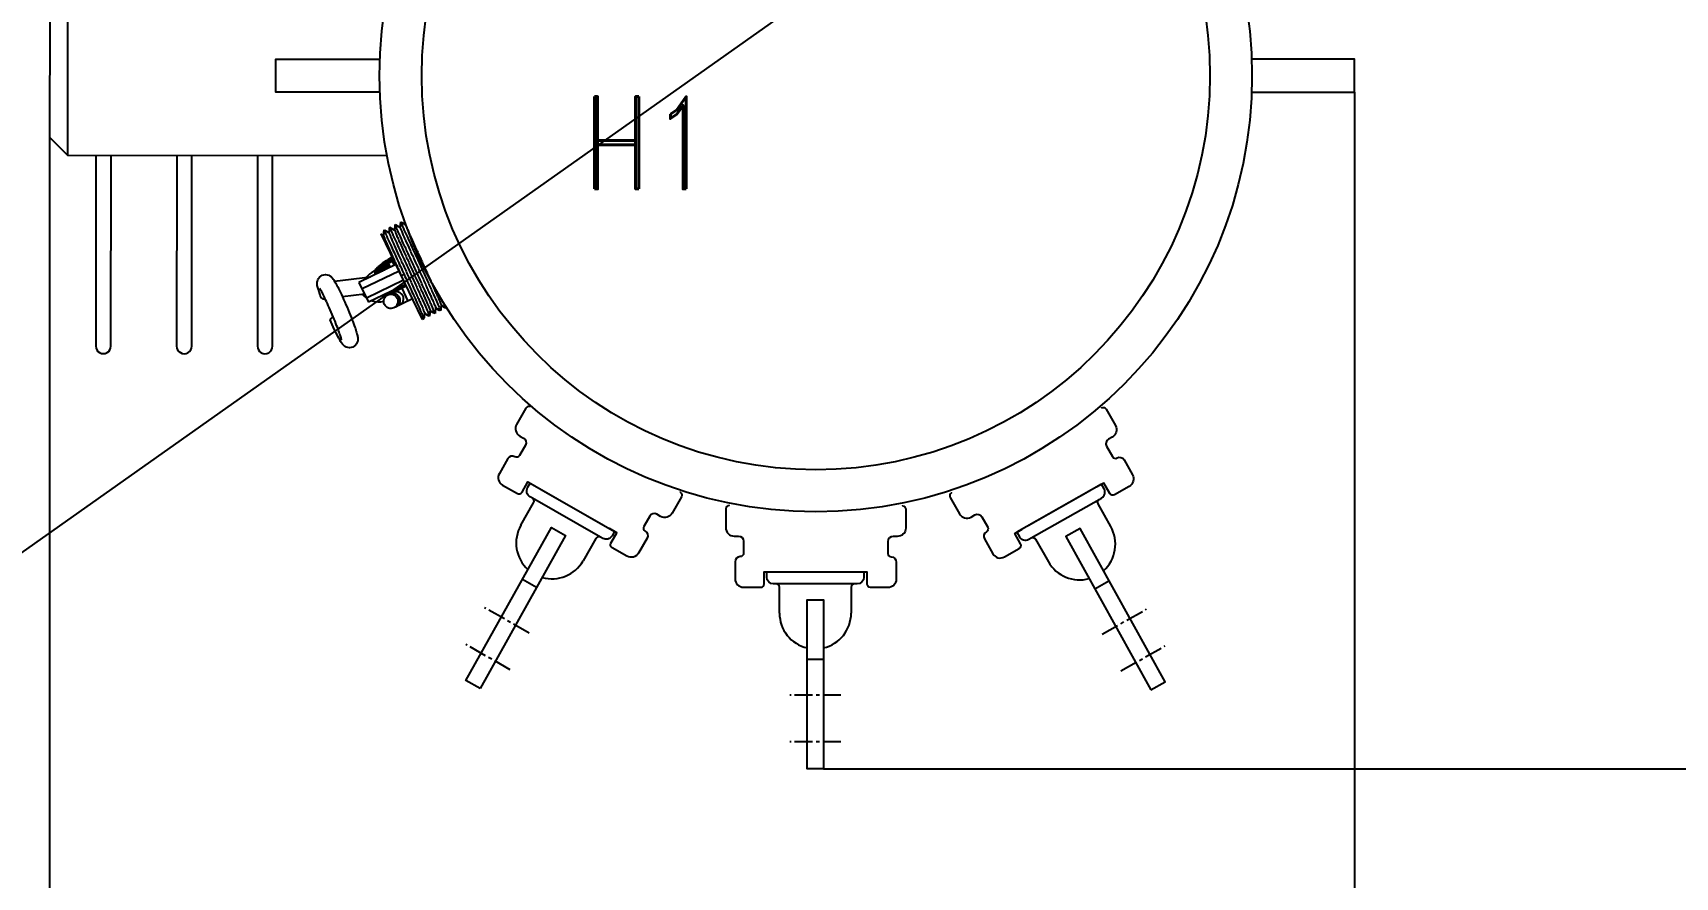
# Model space of a CAD drawing. Header units: millimetres. Extents: x 14764 to 276930, y -11609 to 135619.
# Drawn here: x 257786 to 258586, y 130525 to 130936 of the extents above; entities that cross this region are included whole.
import ezdxf

# ---------------------------------------------------------------- set-up
doc = ezdxf.new("R2010")
doc.units = ezdxf.units.MM
doc.header["$LTSCALE"] = 23.1
doc.header["$PDMODE"] = 3
doc.header["$PDSIZE"] = 1
doc.linetypes.add('CENTER', pattern=[0.6, 0.375, -0.075, 0.075, -0.075])
doc.layers.get('0').update_dxf_attribs({"linetype": 'CONTINUOUS'})
doc.layers.get('Defpoints').update_dxf_attribs({"linetype": 'CONTINUOUS'})
doc.styles.add('DFT', font='simplex.shx', dxfattribs={"width": 0.67, "bigfont": 'dft.shx'})
doc.styles.add('数字与字母', font='romand.shx', dxfattribs={"width": 0.8})
doc.dimstyles.new('INTE$0', dxfattribs={"dimscale": 5, "dimtxt": 4, "dimasz": 3, "dimexe": 3, "dimexo": 0, "dimgap": 1, "dimtad": 1, "dimdec": 3, "dimdsep": 46, "dimtxsty": 'DFT', "dimcen": 0, "dimclrd": 3, "dimclre": 3, "dimclrt": 6, "dimadec": 0, "dimazin": 0, "dimtfac": 1, "dimtdec": 3, "dimtix": 1, "dimtmove": 1, "dimatfit": 0, "dimfxl": 0, "dimtolj": 1, "dimtzin": 0, "dimarcsym": 0})

# ---------------------------------------------------------------- blocks, each defined once
blk = doc.blocks.new('*D221')
at = {"color": 3, "lineweight": -2, "transparency": 16777216}
for p, q in [((258430.09, 130907.33), (258430.09, 130436.76)), ((257794.4, 130885.33), (257794.4, 130436.76)), ((257809.4, 130451.76), (258415.09, 130451.76))]:
    blk.add_line(p, q, dxfattribs=at)
at = {"color": 3, "transparency": 16777216}
for points in [[(257809.4, 130454.26), (257809.4, 130449.26), (257794.4, 130451.76)], [(258415.09, 130454.26), (258415.09, 130449.26), (258430.09, 130451.76)]]:
    blk.add_solid(points, dxfattribs=at)
at = {"layer": 'Defpoints', "color": 0, "transparency": 16777216}
for p in [(258430.09, 130907.33), (257794.4, 130885.33), (258430.09, 130451.76)]:
    blk.add_point(p, dxfattribs=at)
at = {"color": 6, "transparency": 16777216, "insert": (258112.25, 130481.76), "char_height": 40, "attachment_point": 5, "style": 'DFT'}
blk.add_mtext('\\A1;920', dxfattribs=at)
blk = doc.blocks.new('*D222')
at = {"color": 3, "lineweight": -2, "transparency": 16777216}
for p, q in [((258189.98, 131208.82), (258660.15, 131208.82)), ((258645.15, 131193.82), (258645.15, 130592.55)), ((258171.4, 130577.55), (258660.15, 130577.55))]:
    blk.add_line(p, q, dxfattribs=at)
at = {"color": 3, "transparency": 16777216}
for points in [[(258642.65, 131193.82), (258647.65, 131193.82), (258645.15, 131208.82)], [(258642.65, 130592.55), (258647.65, 130592.55), (258645.15, 130577.55)]]:
    blk.add_solid(points, dxfattribs=at)
at = {"layer": 'Defpoints', "color": 0, "transparency": 16777216}
for p in [(258189.98, 131208.82), (258171.4, 130577.55), (258645.15, 130577.55)]:
    blk.add_point(p, dxfattribs=at)
at = {"color": 6, "transparency": 16777216, "insert": (258615.15, 130893.18), "char_height": 40, "attachment_point": 5, "rotation": 90, "style": 'DFT'}
blk.add_mtext('\\A1;955', dxfattribs=at)

msp = doc.modelspace()

# ---------------------------------------------------------------- linework, layer by layer
at = {"color": 1}
msp.add_line((256356.4706, 129675.6479), (261130.6565, 133051.6794), dxfattribs=at)
at = {"color": 0, "linetype": 'ByBlock', "lineweight": 25, "ltscale": 0.5}
for p, q in [((257803.1917, 130954.436), (257803.1457, 130876.5747)), ((257794.4381, 130945.6927), (257794.4024, 130885.3283)), ((257794.4024, 130885.3283), (257803.1457, 130876.5747)), ((257803.1457, 130876.5747), (257958.7578, 130876.4828)), ((257816.9683, 130876.5666), (257816.9133, 130783.5705)), ((257816.9683, 130876.5666), (257816.9133, 130783.5705)), ((257824.262, 130783.5662), (257824.317, 130876.5622)), ((257824.262, 130783.5662), (257824.317, 130876.5622)), ((257856.3363, 130876.5433), (257856.2814, 130783.5473)), ((257863.6301, 130783.5429), (257863.685, 130876.539)), ((257895.7043, 130876.5201), (257895.6494, 130783.524)), ((257902.9981, 130783.5197), (257903.053, 130876.5157)), ((258062.8119, 130690.4757), (258029.609, 130709.4408)), ((258272.5362, 130690.064), (258305.8132, 130708.8986)), ((258031.6051, 130665.8953), (258024.748, 130669.812)), ((258186.5715, 130667.6924), (258148.334, 130667.6924)), ((258303.6462, 130665.3612), (258310.5186, 130669.251)), ((258171.4012, 130630.868), (258163.5043, 130630.868))]:
    msp.add_line(p, q, dxfattribs=at)
at = {"color": 0, "linetype": 'ByBlock', "lineweight": 25}
for p, q in [((257976.0397, 130796.4973), (257955.9324, 130838.1948)), ((257956.7852, 130837.6584), (257956.54, 130837.8115)), ((257959.5198, 130838.9412), (257959.2982, 130839.0796)), ((257962.222, 130840.2443), (257962.0004, 130840.3827)), ((257964.9242, 130841.5474), (257964.7027, 130841.6857)), ((257967.6264, 130842.8504), (257967.4049, 130842.9888)), ((257963.122, 130823.2853), (257945.1071, 130814.5983)), ((257964.6352, 130820.1472), (257946.6204, 130811.4601)), ((257952.9382, 130820.5515), (257952.4755, 130820.0386)), ((257952.4755, 130820.0386), (257953.2138, 130818.5075)), ((257952.9366, 130820.5497), (257952.9545, 130820.5584)), ((257952.9543, 130820.5583), (257953.9027, 130821.537)), ((257952.9545, 130820.5584), (257952.9614, 130820.5659)), ((257953.0355, 130820.3981), (257953.034, 130820.3935)), ((257953.034, 130820.3935), (257953.037, 130820.3967)), ((257953.2167, 130820.0147), (257953.2288, 130820.0273)), ((257953.6473, 130820.4517), (257953.3752, 130820.3206)), ((257953.4969, 130819.4335), (257953.5245, 130819.4606)), ((257954.1791, 130820.0977), (257953.6141, 130819.8253)), ((257953.9027, 130821.537), (257954.9416, 130822.5109)), ((257954.8623, 130819.5789), (257953.946, 130819.137)), ((257954.9416, 130822.5109), (257955.9836, 130823.3976)), ((257955.5324, 130821.2937), (257956.5942, 130822.1383)), ((257955.6235, 130822.2552), (257955.6563, 130822.2825)), ((257955.9384, 130820.458), (257957.0148, 130821.2712)), ((257955.9678, 130823.3846), (257955.9837, 130823.3976)), ((257956.0881, 130823.2339), (257956.0697, 130823.2191)), ((257956.249, 130822.9002), (257956.2127, 130822.8715)), ((257956.5942, 130822.1383), (257958.2377, 130823.3132)), ((257956.5983, 130822.123), (257956.6029, 130822.1265)), ((257957.0216, 130821.2452), (257957.0292, 130821.2508)), ((257958.2377, 130823.3132), (257960.0073, 130824.4195)), ((257959.0076, 130822.5923), (257959.0231, 130822.6022)), ((257959.0411, 130822.539), (257959.519, 130821.5479)), ((257959.2658, 130823.9569), (257959.3068, 130823.9823)), ((257959.3068, 130823.9823), (257959.3245, 130823.9932)), ((257961.3087, 130824.7433), (257959.5072, 130823.8746)), ((257960.4198, 130821.9823), (257959.5072, 130823.8746)), ((257960.0073, 130824.4195), (257961.7505, 130825.3665)), ((257961.0981, 130826.721), (257961.1375, 130826.6393)), ((257961.1877, 130826.6544), (257961.3252, 130826.5494)), ((257961.2342, 130826.5579), (257961.1889, 130826.5348)), ((257961.1909, 130826.5287), (257961.1909, 130826.5312)), ((257961.1909, 130826.5287), (257961.3079, 130826.286)), ((257961.2959, 130826.5114), (257961.2342, 130826.5579)), ((257961.2719, 130826.4796), (257961.7586, 130826.1127)), ((257961.6761, 130826.2246), (257961.2959, 130826.5114)), ((257961.3087, 130824.7433), (257962.2212, 130822.851)), ((257961.3252, 130826.5494), (257961.6779, 130826.2799)), ((257961.5321, 130826.1046), (257961.4102, 130826.1929)), ((257961.413, 130826.0682), (257961.413, 130826.0764)), ((257961.413, 130826.0682), (257961.6041, 130825.6718)), ((257961.4845, 130826.0388), (257961.7011, 130825.882)), ((257961.8228, 130825.8941), (257961.5321, 130826.1046)), ((257961.7209, 130826.1909), (257961.6761, 130826.2246)), ((257961.7011, 130825.882), (257961.8546, 130825.7708)), ((257961.842, 130825.482), (257961.7103, 130825.5705)), ((257961.7576, 130825.3534), (257961.7954, 130825.2752)), ((257961.8189, 130825.3453), (257961.8225, 130825.343)), ((257961.8423, 130825.8799), (257961.8228, 130825.8941)), ((257964.3573, 130820.8965), (257965.7455, 130817.8448)), ((257933.2622, 130815.1788), (257950.7663, 130817.3272)), ((257945.1071, 130814.5983), (257949.7884, 130804.8905)), ((257966.8161, 130815.6246), (257948.8013, 130806.9376)), ((257967.8039, 130813.5762), (257949.789, 130804.8892)), ((257959.127, 130808.5472), (257968.1344, 130812.8908)), ((257967.0966, 130818.4964), (257965.7455, 130817.8448)), ((257965.9468, 130811.8359), (257968.9873, 130805.5307)), ((257967.7415, 130813.0633), (257967.8733, 130813.4323)), ((257967.8366, 130812.7471), (257967.7554, 130812.9155)), ((257928.2422, 130806.5031), (257928.7099, 130806.5605)), ((257947.85, 130808.9103), (257937.0548, 130807.5854)), ((257958.297, 130807.9663), (257957.8957, 130808.7984)), ((257958.9944, 130808.6678), (257960.4484, 130809.3689)), ((257961.2751, 130809.5831), (257961.2018, 130809.5618)), ((257971.1749, 130806.5856), (257962.1675, 130802.242)), ((257976.7833, 130796.8558), (257976.0397, 130796.4973))]:
    msp.add_line(p, q, dxfattribs=at)
at = {"color": 1, "linetype": 'CENTER'}
for p, q in [((258027.9879, 130643.7391), (258006.3481, 130656.0995)), ((258307.1764, 130643.191), (258328.8646, 130655.4664)), ((258018.8277, 130625.8385), (257997.1879, 130638.199)), ((258316.2662, 130625.2546), (258337.9544, 130637.53)), ((258179.9133, 130613.5174), (258154.9922, 130613.5174)), ((258179.9133, 130590.7672), (258154.9922, 130590.7672))]:
    msp.add_line(p, q, dxfattribs=at)
at = {"color": 0, "linetype": 'ByBlock', "lineweight": 25}
for points in [[(257955.3277, 130907.3289), (257904.5958, 130907.3289), (257904.5958, 130923.3289), (257955.3277, 130923.3289)], [(258380.0264, 130907.3289), (258430.0885, 130907.3289), (258430.0885, 130923.3289), (258380.0264, 130923.3289)], [(257953.0355, 130820.3981), (257953.9847, 130821.368), (257955.0264, 130822.336), (257956.0706, 130823.218)], [(257953.2241, 130820.032), (257954.1754, 130820.9756), (257955.2253, 130821.9262), (257956.2762, 130822.7939)], [(257953.5149, 130819.4707), (257954.4691, 130820.3716), (257955.5324, 130821.2937)], [(257954.1696, 130818.9684), (257954.8569, 130819.5744), (257955.9384, 130820.458)], [(257956.0706, 130823.218), (257957.6943, 130824.4358), (257959.451, 130825.5707), (257961.1909, 130826.5312)], [(257956.2762, 130822.7939), (257957.9074, 130823.9955), (257959.669, 130825.1195), (257961.413, 130826.0764)], [(257957.0148, 130821.2712), (257958.6751, 130822.4099), (257958.9997, 130822.6072)], [(257926.5426, 130807.5086), (257926.2908, 130808.2081), (257926.0099, 130809.0094), (257925.7553, 130809.7609), (257925.5292, 130810.456), (257925.3327, 130811.0916), (257925.1658, 130811.6683), (257925.027, 130812.1915), (257924.9142, 130812.6724), (257924.8257, 130813.1285), (257924.7618, 130813.5852), (257924.7292, 130814.0777), (257924.7481, 130814.6342), (257924.8516, 130815.2585), (257925.0701, 130815.921), (257925.4185, 130816.5753), (257925.9057, 130817.1832), (257926.5424, 130817.7173), (257927.2355, 130818.0957)], [(257936.6119, 130786.7644), (257936.6132, 130786.754), (257936.6125, 130786.7559), (257936.5913, 130786.8602), (257936.5457, 130787.0537), (257936.4739, 130787.3274), (257936.3755, 130787.6738), (257936.2502, 130788.0885), (257936.0977, 130788.5693), (257935.9175, 130789.1145), (257935.7095, 130789.7229), (257935.4734, 130790.3934), (257935.209, 130791.1253), (257934.9159, 130791.9179), (257934.594, 130792.7702), (257934.2433, 130793.6809), (257933.8642, 130794.6479), (257933.457, 130795.6686), (257933.0228, 130796.7389), (257932.5657, 130797.8477), (257932.0921, 130798.9786), (257931.6091, 130800.1143), (257931.1239, 130801.2374), (257930.6443, 130802.3309), (257930.1775, 130803.379), (257929.7295, 130804.3693), (257929.3026, 130805.2983), (257928.8977, 130806.1651), (257928.5157, 130806.9695), (257928.157, 130807.7114), (257927.822, 130808.3914), (257927.5108, 130809.0099), (257927.224, 130809.5673), (257926.9624, 130810.063), (257926.7274, 130810.4956), (257926.5206, 130810.8637), (257926.3444, 130811.1654), (257926.2018, 130811.3983), (257926.0991, 130811.5566), (257926.0849, 130811.5776)], [(257927.2353, 130818.0956), (257928.0331, 130818.3406), (257928.8819, 130818.4187), (257929.6596, 130818.3337), (257930.3696, 130818.1179), (257930.9997, 130817.8006), (257931.5293, 130817.4199), (257931.9533, 130817.02), (257932.2883, 130816.6342), (257932.5726, 130816.2568), (257932.8407, 130815.8626), (257933.113, 130815.4302), (257933.4001, 130814.9464), (257933.7064, 130814.4047), (257934.0332, 130813.8038), (257934.3828, 130813.1392), (257934.7585, 130812.4046), (257935.1622, 130811.5949), (257935.5957, 130810.7053), (257936.0603, 130809.7317), (257936.5567, 130808.6705), (257937.083, 130807.5238), (257937.6313, 130806.3072), (257938.1917, 130805.0414), (257938.7535, 130803.7502), (257939.306, 130802.4585), (257939.8395, 130801.1901), (257940.3488, 130799.9585), (257940.8314, 130798.7714), (257941.2853, 130797.635), (257941.7092, 130796.5543), (257942.1019, 130795.533), (257942.4633, 130794.5735), (257942.7932, 130793.6771), (257943.092, 130792.8442), (257943.3604, 130792.0743), (257943.5991, 130791.3658), (257943.8094, 130790.7165), (257943.9927, 130790.1224), (257944.1507, 130789.5776), (257944.284, 130789.0795), (257944.3936, 130788.6212), (257944.4815, 130788.1882), (257944.5485, 130787.7565), (257944.5902, 130787.2933), (257944.5902, 130786.7594), (257944.5119, 130786.1306), (257944.3082, 130785.4253), (257943.9415, 130784.6938), (257943.4064, 130784.0183), (257942.7339, 130783.4649), (257942.0897, 130783.1192)], [(257961.2018, 130809.5618), (257959.8604, 130809.2184), (257958.6525, 130808.95)], [(257942.0898, 130783.1193), (257941.3101, 130782.8779), (257940.4574, 130782.796), (257939.6588, 130782.8826), (257938.9293, 130783.1077), (257938.2959, 130783.4325), (257937.7811, 130783.8073), (257937.3749, 130784.1917), (257937.0438, 130784.572), (257936.7524, 130784.9583), (257936.4757, 130785.3657), (257936.1964, 130785.8104), (257935.9022, 130786.3082), (257935.5856, 130786.87), (257935.2429, 130787.5032), (257934.8719, 130788.2119), (257934.4723, 130788.9978), (257934.0451, 130789.86), (257933.5908, 130790.7981), (257933.1107, 130791.8104), (257932.6074, 130792.893), (257932.0837, 130794.0404), (257931.5432, 130795.2458), (257931.0313, 130796.4066)]]:
    msp.add_lwpolyline(points, dxfattribs=at)
at = {"color": 0, "linetype": 'ByBlock', "lineweight": 25, "ltscale": 0.5}
for points in [[(258028.7246, 130753.9815), (258028.7246, 130753.9815, 0.41421356), (258026.4565, 130753.3625), (258021.9213, 130745.4227, 0.41421356), (258023.4689, 130739.7522), (258025.2734, 130738.7215, -0.41421356), (258026.2019, 130735.3193), (258023.316, 130730.2667, -0.41421356), (258021.0478, 130729.6476), (258021.0478, 130729.6476, 0.41421356), (258017.6455, 130728.7191), (258013.5227, 130721.5011, 0.41421356), (258015.0702, 130715.8306), (258022.2883, 130711.7078, 0.41421356), (258024.5564, 130712.3268), (258027.4424, 130717.3794), (258031.0514, 130715.318)], [(258306.8725, 130753.4355), (258306.8725, 130753.4355, -0.41421356), (258309.1382, 130752.8076), (258313.6422, 130744.85, -0.41421356), (258312.0723, 130739.1857), (258310.2638, 130738.1621, 0.41421356), (258309.3219, 130734.7635), (258312.188, 130729.6996, 0.41421356), (258314.4538, 130729.0716), (258314.4538, 130729.0716, -0.41421356), (258317.8524, 130728.1297), (258321.9468, 130720.8956, -0.41421356), (258320.377, 130715.2313), (258313.1429, 130711.1368, -0.41421356), (258310.8771, 130711.7647), (258308.011, 130716.8286), (258304.3939, 130714.7814)], [(258024.0026, 130696.2734), (258030.2281, 130707.1726, 0.41421356), (258029.609, 130709.4408), (258028.5263, 130710.0592, -0.41421356), (258027.2883, 130714.5956), (258028.5251, 130716.761), (258069.6678, 130693.2607), (258068.431, 130691.0953, -0.41421356), (258063.8946, 130689.8573), (258062.8119, 130690.4757, 0.41421356), (258060.5437, 130689.8567), (258054.3182, 130678.9575)], [(258311.368, 130695.7093), (258305.1853, 130706.6329, -0.41421356), (258305.8132, 130708.8986), (258306.8984, 130709.5128, 0.41421356), (258308.1542, 130714.0442), (258306.9259, 130716.2145), (258265.6912, 130692.8759), (258266.9196, 130690.7057, 0.41421356), (258271.451, 130689.4498), (258272.5362, 130690.064, -0.41421356), (258274.8019, 130689.436), (258280.9846, 130678.5125)], [(258101.6266, 130712.3407), (258101.6266, 130712.3407, -0.41421356), (258102.2456, 130710.0725), (258097.7105, 130702.1327, -0.41421356), (258092.04, 130700.5851), (258090.2355, 130701.6159, 0.41421356), (258086.8333, 130700.6873), (258083.9473, 130695.6347, 0.41421356), (258084.5663, 130693.3665), (258084.5663, 130693.3665, -0.41421356), (258085.4949, 130689.9643), (258081.372, 130682.7462, -0.41421356), (258075.7016, 130681.1987), (258068.4836, 130685.3215, -0.41421356), (258067.8645, 130687.5897), (258070.7505, 130692.6423), (258067.1415, 130694.7037)], [(258233.8076, 130712.0812), (258233.8076, 130712.0812, 0.41421356), (258233.1797, 130709.8155), (258237.6836, 130701.8579, 0.41421356), (258243.348, 130700.2881), (258245.1565, 130701.3117, -0.41421356), (258248.5551, 130700.3698), (258251.4212, 130695.3059, -0.41421356), (258250.7933, 130693.0402), (258250.7933, 130693.0402, 0.41421356), (258249.8514, 130689.6416), (258253.9459, 130682.4075, 0.41421356), (258259.6102, 130680.8376), (258266.8443, 130684.9321, 0.41421356), (258267.4723, 130687.1978), (258264.6061, 130692.2617), (258268.2232, 130694.309)], [(258125.4746, 130705.9299), (258125.4746, 130705.9299, 0.41421356), (258123.8121, 130704.2674), (258123.8121, 130695.1236, 0.41421356), (258127.9684, 130690.9674), (258130.0465, 130690.9674, -0.41421356), (258132.5403, 130688.4736), (258132.5403, 130682.6549, -0.41421356), (258130.8778, 130680.9924), (258130.8778, 130680.9924, 0.41421356), (258128.384, 130678.4986), (258128.384, 130670.1861, 0.41421356), (258132.5403, 130666.0299), (258140.8528, 130666.0299, 0.41421356), (258142.5153, 130667.6924), (258142.5153, 130673.5111), (258146.6715, 130673.5111)], [(258209.9346, 130705.764), (258209.9346, 130705.764, -0.41421356), (258211.5906, 130704.095), (258211.5547, 130694.9514, -0.41421356), (258207.3821, 130690.8115), (258205.304, 130690.8196, 0.41421356), (258202.8005, 130688.3357), (258202.7776, 130682.517, 0.41421356), (258204.4336, 130680.848), (258204.4336, 130680.848, -0.41421356), (258206.9175, 130678.3444), (258206.8849, 130670.032, -0.41421356), (258202.7124, 130665.8921), (258194.3999, 130665.9247, -0.41421356), (258192.744, 130667.5937), (258192.7668, 130673.4125), (258188.6106, 130673.4288)], [(258149.9965, 130653.478), (258149.9965, 130666.0299, 0.41421356), (258148.334, 130667.6924), (258147.0871, 130667.6924, -0.41421356), (258143.7621, 130671.0174), (258143.7621, 130673.5111), (258191.1434, 130673.5111), (258191.1434, 130671.0174, -0.41421356), (258187.8184, 130667.6924), (258186.5715, 130667.6924, 0.41421356), (258184.909, 130666.0299), (258184.909, 130653.478)]]:
    msp.add_lwpolyline(points, format="xyb", dxfattribs=at)
for points in [[(258033.9386, 130713.6688), (258064.2543, 130696.3529)], [(258301.5003, 130713.1436), (258271.1169, 130695.9468)], [(258149.9965, 130673.5111), (258184.909, 130673.5111)]]:
    msp.add_lwpolyline(points, dxfattribs=at)
for points in [[(258004.0904, 130616.6933), (257997.2333, 130620.61), (258038.9477, 130695.2038), (258045.8048, 130691.2871)], [(258330.9675, 130616.0516), (258337.84, 130619.9414), (258296.4188, 130694.6984), (258289.5463, 130690.8087)], [(258171.4012, 130577.5503), (258163.5043, 130577.5503), (258163.5043, 130659.9617), (258171.4012, 130659.9617)]]:
    msp.add_lwpolyline(points, close=True, dxfattribs=at)
at = {"color": 0, "linetype": 'ByBlock', "lineweight": 25}
for radius in [212.5, 192]:
    msp.add_circle((258167.6771, 130915.3289), radius, dxfattribs=at)
for centre, radius, start, end in [((257916.8661, 130848.7497), 49.0066, 354.3980461, 354.5694853), ((258009.1435, 130910.1063), 79.0363, 236.6148899, 237.0244461), ((258016.6878, 130921.8771), 93.0171, 237.0722946, 238.0062391), ((258003.023, 130912.2247), 87.738, 237.5394484, 237.6561306), ((258013.5343, 130928.8683), 107.4229, 237.6688513, 237.9567298), ((257893.1769, 130735.4764), 120.3626, 57.9038641, 58.0977357), ((257908.7594, 130844.8405), 49.0066, 354.3980461, 354.5694853), ((258001.0369, 130906.1971), 79.0363, 236.6148899, 237.0244461), ((258008.5812, 130917.9679), 93.0171, 237.0722946, 238.0062391), ((257901.7174, 130746.1005), 109.3641, 57.9005775, 58.093725), ((257911.4616, 130846.1435), 49.0066, 354.3980461, 354.5694853), ((258003.7391, 130907.5002), 79.0363, 236.6148899, 237.0244461), ((258011.2834, 130919.271), 93.0171, 237.0722946, 238.0062391), ((257904.4196, 130747.4036), 109.3641, 57.9005775, 58.093725), ((257914.1638, 130847.4466), 49.0066, 354.3980461, 354.5694853), ((258006.4413, 130908.8033), 79.0363, 236.6148899, 237.0244461), ((258013.9856, 130920.5741), 93.0171, 237.0722946, 238.0062391), ((257907.1219, 130748.7066), 109.3641, 57.9005775, 58.093725), ((257909.8241, 130750.0097), 109.3641, 57.9005775, 58.093725), ((257956.9624, 130810.7339), 10.33, 115.7441867, 141.9738046), ((257974.2658, 130800.8563), 29.0232, 134.8938528, 137.2268249), ((257974.439, 130800.4547), 29.3675, 128.8481944, 136.9439978), ((257974.4344, 130800.403), 29.2848, 136.6342266, 136.9423569), ((257975.027, 130799.1002), 30.4447, 128.2634397, 136.0417972), ((257974.4532, 130800.385), 29.3108, 134.5303186, 136.6339177), ((257974.9526, 130799.0696), 30.1852, 135.0374902, 136.0282629), ((257976.1306, 130796.604), 32.4826, 127.3041889, 134.5498382), ((257975.0423, 130799.0738), 30.3462, 128.3522641, 135.5611145), ((257954.1543, 130819.9547), 0.839, 216.9885655, 218.410429), ((257976.167, 130796.425), 32.3005, 127.288829, 134.5068699), ((257974.9809, 130799.0415), 30.2251, 134.8282998, 135.0376646), ((257976.1568, 130796.5646), 32.3919, 127.3071143, 134.1019437), ((257977.9584, 130792.5592), 35.9614, 125.9937435, 132.488577), ((257975.0386, 130798.9828), 30.3074, 132.6403283, 134.8273618), ((257974.2677, 130800.8544), 29.0258, 134.1915441, 134.8937622), ((257974.469, 130800.3691), 29.3332, 133.9265203, 134.5304357), ((257977.9926, 130792.5122), 35.8765, 125.9977379, 132.087261), ((257974.2705, 130800.8514), 29.03, 131.5784652, 134.1914424), ((257974.4857, 130800.3515), 29.3575, 131.7933495, 133.9262414), ((257978.0314, 130792.3063), 35.7614, 125.9797967, 131.7178705), ((257975.0892, 130798.9284), 30.3817, 132.3496366, 132.64106), ((257975.1457, 130798.8655), 30.4663, 129.8501006, 132.3485615), ((257974.4988, 130800.3369), 29.377, 131.058181, 131.7934341), ((257974.4522, 130800.433), 29.2766, 131.4331903, 131.6426644), ((257974.2744, 130800.8469), 29.0359, 129.085746, 131.5783136), ((257974.4668, 130800.4163), 29.2988, 128.8962383, 131.4329293), ((257974.511, 130800.3228), 29.3957, 129.3043077, 131.0580176), ((257975.2146, 130798.7832), 30.5736, 128.2700424, 129.7704576), ((257974.5175, 130800.3149), 29.406, 128.8507196, 129.3043861), ((257974.2774, 130800.8429), 29.0409, 126.2176679, 129.0449148), ((257974.5027, 130800.3732), 29.471, 116.9687005, 128.8452286), ((257974.5187, 130800.3135), 29.4078, 128.6103269, 128.8507285), ((257974.4914, 130800.385), 29.3386, 125.1689439, 128.8490532), ((257974.5371, 130800.2898), 29.4378, 125.2498049, 128.6096585), ((257975.2621, 130798.793), 30.8315, 116.9103203, 128.2530584), ((257975.2717, 130798.7734), 30.7241, 116.8182196, 128.2538855), ((257975.2468, 130798.7426), 30.6254, 127.4761124, 128.2702086), ((257981.4805, 130785.3281), 42.8207, 124.3810689, 125.7837945), ((257976.6549, 130795.8964), 33.3632, 116.8156791, 127.2839724), ((257976.6645, 130795.8773), 33.2463, 116.730832, 127.285196), ((257976.5726, 130795.918), 32.9496, 125.6559724, 127.3056761), ((257975.2858, 130798.6913), 30.6898, 125.3684024, 127.4756517), ((257978.6627, 130791.5924), 37.1575, 122.0125112, 125.9961973), ((257978.6439, 130791.6182), 36.9825, 122.3759909, 126.0000166), ((257978.7681, 130791.3225), 36.9903, 122.2902955, 125.9934288), ((257974.2765, 130800.8438), 29.0396, 124.6957017, 126.2173991), ((257981.5848, 130785.1828), 42.8558, 124.3845874, 124.6316835), ((257982.0613, 130784.4653), 43.8608, 121.2378054, 124.3707096), ((257976.6232, 130795.848), 33.036, 125.5243531, 125.6566697), ((257982.0496, 130784.4886), 43.6911, 121.2587266, 124.3734332), ((257976.709, 130795.7262), 33.1849, 121.7112547, 125.5227721), ((257975.3257, 130798.6351), 30.7588, 123.5919171, 125.3684362), ((257974.5425, 130800.2821), 29.4472, 124.7743871, 125.2497528), ((257974.4988, 130800.3744), 29.3515, 124.5819472, 125.1688047), ((257974.2768, 130800.8434), 29.0401, 123.3831072, 124.6957094), ((257974.5554, 130800.2631), 29.4702, 121.4249618, 124.7738341), ((257974.5107, 130800.3565), 29.3731, 121.1471772, 124.5813726), ((257974.2786, 130800.8406), 29.0435, 121.0217525, 123.382935), ((257975.3581, 130798.5862), 30.8174, 121.5006189, 123.5917965), ((257978.7987, 130791.3773), 37.2689, 122.1957793, 122.3786853), ((257959.9416, 130822.9739), 1, 115.7441867, 205.7441867), ((257974.5585, 130800.2579), 29.4762, 120.3759662, 121.4247839), ((257975.3782, 130798.5535), 30.8559, 119.9075927, 121.5006522), ((257974.2736, 130800.8488), 29.0339, 120.3162169, 121.0216411), ((257974.5109, 130800.3561), 29.3735, 120.7112497, 121.1469931), ((257976.8013, 130795.5816), 33.3565, 121.4299372, 121.5968309), ((257976.8501, 130795.4998), 33.4517, 117.9895425, 121.4282861), ((257974.5203, 130800.3396), 29.3925, 116.9725107, 120.7105409), ((257974.2814, 130800.8351), 29.0497, 116.9889846, 120.3158803), ((257974.5652, 130800.2461), 29.4898, 117.4647375, 120.375576), ((257975.3905, 130798.532), 30.8806, 118.5696442, 119.9075124), ((257975.3984, 130798.5176), 30.8971, 116.9136716, 118.5697466), ((257974.5603, 130800.2554), 29.4793, 116.9696733, 117.4646654), ((257976.8804, 130795.444), 33.5152, 116.8220343, 117.9904165), ((257962.3191, 130827.9965), 1.8018, 232.4082074, 232.9794965), ((257960.8744, 130825.6441), 1, 295.7441867, 25.7441867), ((257954.9408, 130819.4378), 1.3223, 195.8129296, 209.5569664), ((257944.3397, 130862.3389), 54.6815, 287.4960085, 291.2325311), ((257944.1679, 130862.8395), 55.0705, 288.5895348, 291.2154498), ((257943.4119, 130864.8053), 57.1766, 291.2087519, 295.1833771), ((257943.3792, 130864.872), 57.3906, 291.2104766, 295.1343201), ((257956.9624, 130810.7339), 10.33, 190.8826397, 191.2228221), ((257954.7123, 130815.4), 10.33, 220.2655512, 234.9314313), ((257954.7123, 130815.4), 10.33, 251.0724093, 284.0044887), ((257950.5665, 130848.0849), 39.9253, 281.5274709, 281.6736002), ((257960.3378, 130809.5282), 1.8791, 197.4440818, 214.0442915), ((257950.413, 130848.8048), 40.6614, 281.6801623, 283.5090365), ((257950.7581, 130847.7695), 40.1039, 281.5396706, 282.0443945), ((257950.7446, 130847.8582), 40.0493, 281.8875899, 282.0358893), ((257950.6752, 130848.1804), 40.3789, 282.0368698, 282.9166359), ((257950.2872, 130849.3348), 41.2061, 283.50699, 283.7498144), ((257950.2447, 130849.5082), 41.3847, 283.7498973, 284.1124319), ((257950.0873, 130850.1218), 42.0182, 284.1165392, 285.7124529), ((258035.8855, 130884.2893), 95.4233, 237.8917889, 238.0862047), ((257961.5894, 130805.6368), 3.3089, 295.7490996, 298.7851226), ((258027.7789, 130880.3802), 95.4233, 237.8917889, 238.0862047), ((257935.7448, 130731.9244), 79.2445, 56.6155075, 57.1054847), ((258028.1323, 130793.4557), 49.0028, 174.3979887, 174.5694842), ((258030.4811, 130881.6832), 95.4233, 237.8917889, 238.0862047), ((257938.447, 130733.2274), 79.2445, 56.6155075, 57.1054847), ((258030.8345, 130794.7588), 49.0028, 174.3979887, 174.5694842), ((258033.1833, 130882.9863), 95.4233, 237.8917889, 238.0862047), ((257941.1492, 130734.5305), 79.2445, 56.6155075, 57.1054847), ((258033.5367, 130796.0618), 49.0028, 174.3979887, 174.5694842), ((257943.8514, 130735.8336), 79.2445, 56.6155075, 57.1054847), ((258036.239, 130797.3649), 49.0028, 174.3979887, 174.5694842)]:
    msp.add_arc(centre, radius, start, end, dxfattribs=at)
at = {"color": 0, "linetype": 'ByBlock', "lineweight": 25, "ltscale": 0.5}
for centre, radius, start, end in [((257820.5877, 130783.5683), 3.6744, 179.9661689, 359.9661689), ((257820.5877, 130783.5683), 3.6744, 179.9661689, 359.9661689), ((257859.9557, 130783.5451), 3.6744, 179.9661689, 359.9661689), ((257899.3238, 130783.5218), 3.6744, 179.9661689, 359.9661689), ((258039.1604, 130687.6154), 17.4563, 150.2654573, 227.9109595), ((258296.1763, 130687.1109), 17.4563, 311.8640886, 29.5095908), ((258039.1604, 130687.6154), 17.4563, 254.0558085, 330.2654573), ((258296.1763, 130687.1109), 17.4563, 209.5095908, 285.7192396), ((258167.4528, 130653.478), 17.4563, 180, 256.9271077), ((258167.4528, 130653.478), 17.4563, 283.0728923, 0)]:
    msp.add_arc(centre, radius, start, end, dxfattribs=at)
at = {"color": 0, "linetype": 'ByBlock', "lineweight": 25}
for points, knots in [([(257965.2258, 130841.2867), (257965.2443, 130841.4552), (257965.3514, 130842.3739), (257965.4491, 130843.2938), (257965.5166, 130844.0461)], [0, 0, 0, 0, 0.18330794, 1, 1, 1, 1]), ([(257965.5166, 130844.0461), (257965.6265, 130843.7186), (257965.9762, 130842.8609), (257966.6498, 130841.2765), (257967.6056, 130839.1126), (257969.0614, 130835.8639), (257971.0363, 130831.5148), (257973.4881, 130826.1498), (257976.0644, 130820.5262), (257978.5783, 130815.0324), (257980.8471, 130810.0481), (257982.503, 130806.3722), (257983.5776, 130803.9381), (257984.1679, 130802.5748), (257984.5925, 130801.5547), (257984.8147, 130800.9893), (257984.89, 130800.765)], [0, 0, 0, 0, 0.02185307, 0.05853886, 0.10893561, 0.17148286, 0.28375037, 0.41108995, 0.54462752, 0.67505442, 0.79327835, 0.89106282, 0.93009155, 0.96159563, 0.98503374, 1, 1, 1, 1]), ([(257965.5166, 130844.0461), (257965.7535, 130843.8918), (257966.5451, 130843.3866), (257967.3505, 130842.9019), (257967.928, 130842.5898)], [0, 0, 0, 0, 0.30102202, 1, 1, 1, 1]), ([(257956.0221, 130838.0088), (257956.1284, 130837.9448), (257956.491, 130837.7289), (257956.8571, 130837.5191), (257957.1191, 130837.3775)], [0, 0, 0, 0, 0.29433574, 1, 1, 1, 1]), ([(257957.1191, 130837.3775), (257957.1376, 130837.5461), (257957.2447, 130838.4647), (257957.3424, 130839.3846), (257957.4099, 130840.1369)], [0, 0, 0, 0, 0.18330794, 1, 1, 1, 1]), ([(257957.1191, 130837.3775), (257957.1274, 130837.3264), (257957.1644, 130837.1972), (257957.2888, 130836.8306), (257957.5484, 130836.1744), (257957.9718, 130835.1567), (257958.5378, 130833.8437), (257959.2344, 130832.2574), (257960.3825, 130829.6765), (257961.3044, 130827.6307), (257961.9519, 130826.1987)], [0, 0, 0, 0, 0.01276423, 0.03295454, 0.09540265, 0.18639819, 0.30442485, 0.44745374, 0.61301352, 1, 1, 1, 1]), ([(257957.4099, 130840.1369), (257957.5198, 130839.8094), (257957.8695, 130838.9517), (257958.5431, 130837.3673), (257959.4989, 130835.2034), (257960.6993, 130832.5246), (257962.108, 130829.414), (257964.2609, 130824.6882), (257965.9445, 130821.0124), (257967.0966, 130818.4964)], [0, 0, 0, 0, 0.04370716, 0.11707837, 0.21787263, 0.34296736, 0.48847914, 0.64989136, 1, 1, 1, 1]), ([(257957.4099, 130840.1369), (257957.6468, 130839.9826), (257958.4384, 130839.4774), (257959.2438, 130838.9927), (257959.8213, 130838.6806)], [0, 0, 0, 0, 0.30102202, 1, 1, 1, 1]), ([(257959.8213, 130838.6806), (257959.8399, 130838.8491), (257959.947, 130839.7678), (257960.0446, 130840.6876), (257960.1121, 130841.44)], [0, 0, 0, 0, 0.18330794, 1, 1, 1, 1]), ([(257959.8213, 130838.6806), (257959.8346, 130838.599), (257959.9052, 130838.3829), (257960.0513, 130837.9798), (257960.2775, 130837.4146), (257960.5773, 130836.692), (257960.9502, 130835.8182), (257961.578, 130834.3721), (257962.7506, 130831.7236), (257964.5621, 130827.6985), (257966.8426, 130822.6741), (257969.2539, 130817.3771), (257971.2546, 130812.9762), (257972.7696, 130809.6265), (257973.7892, 130807.3601), (257974.6988, 130805.3223), (257975.4794, 130803.5527), (257976.1154, 130802.0856), (257976.5917, 130800.949), (257976.884, 130800.218), (257977.0236, 130799.8122), (257977.0651, 130799.6708), (257977.0741, 130799.6152)], [0, 0, 0, 0, 0.00580429, 0.01587845, 0.0301611, 0.0485297, 0.07083459, 0.09687734, 0.15925105, 0.27425576, 0.40687605, 0.54676476, 0.6830039, 0.74639743, 0.80495987, 0.85754465, 0.90312147, 0.94079698, 0.96983745, 0.98968783, 0.99604649, 1, 1, 1, 1]), ([(257960.1121, 130841.44), (257960.222, 130841.1125), (257960.5718, 130840.2547), (257961.2453, 130838.6704), (257962.2011, 130836.5065), (257963.657, 130833.2578), (257965.6319, 130828.9087), (257968.0836, 130823.5437), (257970.6599, 130817.92), (257973.1738, 130812.4263), (257975.4426, 130807.442), (257977.0985, 130803.766), (257978.1731, 130801.332), (257978.7635, 130799.9687), (257979.1881, 130798.9486), (257979.4103, 130798.3832), (257979.4855, 130798.1589)], [0, 0, 0, 0, 0.02185307, 0.05853886, 0.10893561, 0.17148286, 0.28375037, 0.41108995, 0.54462752, 0.67505442, 0.79327835, 0.89106282, 0.93009155, 0.96159563, 0.98503374, 1, 1, 1, 1]), ([(257960.1121, 130841.44), (257960.349, 130841.2857), (257961.1406, 130840.7805), (257961.946, 130840.2957), (257962.5235, 130839.9837)], [0, 0, 0, 0, 0.30102202, 1, 1, 1, 1]), ([(257962.5235, 130839.9837), (257962.5421, 130840.1522), (257962.6492, 130841.0708), (257962.7469, 130841.9907), (257962.8144, 130842.743)], [0, 0, 0, 0, 0.18330794, 1, 1, 1, 1]), ([(257962.5235, 130839.9837), (257962.5369, 130839.9021), (257962.6074, 130839.686), (257962.7535, 130839.2829), (257962.9797, 130838.7177), (257963.2795, 130837.9951), (257963.6524, 130837.1213), (257964.2803, 130835.6752), (257965.4528, 130833.0267), (257967.2643, 130829.0016), (257969.5448, 130823.9772), (257971.9562, 130818.6802), (257973.9568, 130814.2793), (257975.4718, 130810.9296), (257976.4914, 130808.6631), (257977.4011, 130806.6254), (257978.1816, 130804.8558), (257978.8176, 130803.3887), (257979.2939, 130802.2521), (257979.5862, 130801.5211), (257979.7259, 130801.1153), (257979.7673, 130800.9738), (257979.7764, 130800.9183)], [0, 0, 0, 0, 0.00580429, 0.01587845, 0.0301611, 0.0485297, 0.07083459, 0.09687734, 0.15925105, 0.27425576, 0.40687605, 0.54676476, 0.6830039, 0.74639743, 0.80495987, 0.85754465, 0.90312147, 0.94079698, 0.96983745, 0.98968783, 0.99604649, 1, 1, 1, 1]), ([(257982.1878, 130799.462), (257982.0779, 130799.7895), (257981.7281, 130800.6472), (257981.0546, 130802.2315), (257980.0988, 130804.3954), (257978.643, 130807.6441), (257976.6681, 130811.9932), (257974.2163, 130817.3581), (257971.6401, 130822.9817), (257969.1261, 130828.4755), (257966.8573, 130833.4598), (257965.2014, 130837.1358), (257964.1268, 130839.5699), (257963.5365, 130840.9332), (257963.1118, 130841.9533), (257962.8896, 130842.5187), (257962.8144, 130842.743)], [0, 0, 0, 0, 0.02185278, 0.05853814, 0.10893465, 0.17148108, 0.28374831, 0.41108649, 0.54462277, 0.67505162, 0.7932755, 0.89105941, 0.93008944, 0.9615948, 0.98503375, 1, 1, 1, 1]), ([(257962.8144, 130842.743), (257963.0512, 130842.5887), (257963.8428, 130842.0836), (257964.6482, 130841.5988), (257965.2258, 130841.2867)], [0, 0, 0, 0, 0.30102202, 1, 1, 1, 1]), ([(257965.2258, 130841.2867), (257965.2391, 130841.2052), (257965.3096, 130840.989), (257965.4557, 130840.586), (257965.6819, 130840.0208), (257965.9817, 130839.2981), (257966.3546, 130838.4243), (257966.9825, 130836.9783), (257968.1551, 130834.3297), (257969.9666, 130830.3046), (257972.247, 130825.2802), (257974.6584, 130819.9833), (257976.659, 130815.5823), (257978.174, 130812.2326), (257979.1936, 130809.9662), (257980.1033, 130807.9285), (257980.8838, 130806.1588), (257981.5198, 130804.6917), (257981.9961, 130803.5552), (257982.2885, 130802.8241), (257982.4281, 130802.4184), (257982.4695, 130802.2769), (257982.4786, 130802.2213)], [0, 0, 0, 0, 0.00580429, 0.01587845, 0.0301611, 0.0485297, 0.07083459, 0.09687734, 0.15925105, 0.27425576, 0.40687605, 0.54676476, 0.6830039, 0.74639743, 0.80495987, 0.85754465, 0.90312147, 0.94079698, 0.96983745, 0.98968783, 0.99604649, 1, 1, 1, 1]), ([(257967.928, 130842.5898), (257967.9413, 130842.5082), (257968.0119, 130842.2921), (257968.1579, 130841.889), (257968.3842, 130841.3238), (257968.684, 130840.6012), (257969.0569, 130839.7274), (257969.6847, 130838.2813), (257970.8573, 130835.6328), (257972.6688, 130831.6077), (257974.9493, 130826.5833), (257977.3606, 130821.2863), (257979.3613, 130816.8854), (257980.8762, 130813.5357), (257981.8959, 130811.2693), (257982.8055, 130809.2315), (257983.586, 130807.4619), (257984.2221, 130805.9948), (257984.6983, 130804.8582), (257984.9907, 130804.1272), (257985.1303, 130803.7214), (257985.1717, 130803.5799), (257985.1808, 130803.5244)], [0, 0, 0, 0, 0.00580429, 0.01587845, 0.0301611, 0.0485297, 0.07083459, 0.09687734, 0.15925105, 0.27425576, 0.40687605, 0.54676476, 0.6830039, 0.74639743, 0.80495987, 0.85754465, 0.90312147, 0.94079698, 0.96983745, 0.98968783, 0.99604649, 1, 1, 1, 1]), ([(257952.9806, 130820.5043), (257952.9801, 130820.5003), (257952.9788, 130820.4855), (257952.9799, 130820.4703), (257952.9825, 130820.4597)], [0, 0, 0, 0, 0.26548782, 1, 1, 1, 1]), ([(257952.9806, 130820.5043), (257952.9804, 130820.5028), (257952.9886, 130820.5021), (257953.0009, 130820.5067), (257953.0282, 130820.5149), (257953.0601, 130820.528), (257953.0949, 130820.5425), (257953.1301, 130820.5581), (257953.1776, 130820.5796), (257953.2131, 130820.5963), (257953.2368, 130820.6077)], [0, 0, 0, 0, 0.0163781, 0.05692829, 0.17132279, 0.30137184, 0.4373935, 0.57633739, 0.71686321, 1, 1, 1, 1]), ([(257952.9825, 130820.4597), (257952.9857, 130820.4464), (257952.9986, 130820.4197), (257953.0213, 130820.4012), (257953.034, 130820.3935)], [0, 0, 0, 0, 0.47936856, 1, 1, 1, 1]), ([(257953.1114, 130820.2329), (257953.1123, 130820.2267), (257953.138, 130820.2278), (257953.1612, 130820.2342), (257953.1971, 130820.245), (257953.2441, 130820.2624), (257953.3043, 130820.2873), (257953.3516, 130820.3092), (257953.3752, 130820.3206)], [0, 0, 0, 0, 0.06592476, 0.18131466, 0.31056024, 0.44513585, 0.72091792, 1, 1, 1, 1]), ([(257953.1114, 130820.2329), (257953.1133, 130820.2191), (257953.123, 130820.1656), (257953.1442, 130820.1141), (257953.1657, 130820.0798)], [0, 0, 0, 0, 0.25582437, 1, 1, 1, 1]), ([(257953.2241, 130820.032), (257953.2225, 130820.0304), (257953.2184, 130820.0262), (257953.2138, 130820.0177), (257953.2167, 130820.0147)], [0, 0, 0, 0, 0.35210602, 1, 1, 1, 1]), ([(257953.3431, 130819.7524), (257953.3448, 130819.745), (257953.3624, 130819.7413), (257953.3799, 130819.7427), (257953.4164, 130819.7481), (257953.4705, 130819.7647), (257953.5428, 130819.7923), (257953.5904, 130819.8139), (257953.6141, 130819.8253)], [0, 0, 0, 0, 0.07895721, 0.13523698, 0.19592307, 0.45634991, 0.72679892, 1, 1, 1, 1]), ([(257953.3431, 130819.7524), (257953.3495, 130819.725), (257953.3801, 130819.6175), (257953.4339, 130819.5167), (257953.4842, 130819.4499)], [0, 0, 0, 0, 0.25209676, 1, 1, 1, 1]), ([(257953.5149, 130819.4707), (257953.5088, 130819.4647), (257953.4989, 130819.4556), (257953.4933, 130819.438), (257953.4969, 130819.4335)], [0, 0, 0, 0, 0.59472073, 1, 1, 1, 1]), ([(257953.6686, 130819.0775), (257953.671, 130819.0689), (257953.6885, 130819.0618), (257953.7084, 130819.0614), (257953.7457, 130819.0639), (257953.8013, 130819.0783), (257953.8745, 130819.1043), (257953.9223, 130819.1256), (257953.946, 130819.137)], [0, 0, 0, 0, 0.09158097, 0.1494238, 0.210476, 0.46780165, 0.73284136, 1, 1, 1, 1]), ([(257961.0981, 130826.721), (257961.0979, 130826.7216), (257961.1026, 130826.7181), (257961.1054, 130826.7164), (257961.1154, 130826.709), (257961.1311, 130826.6974), (257961.1561, 130826.6784), (257961.1767, 130826.6628), (257961.1877, 130826.6544)], [0, 0, 0, 0, 0.01664141, 0.07567691, 0.17311238, 0.30218337, 0.62787403, 1, 1, 1, 1]), ([(257961.2199, 130826.5687), (257961.2101, 130826.5763), (257961.1916, 130826.591), (257961.1665, 130826.6112), (257961.1494, 130826.6272), (257961.1394, 130826.6355), (257961.1375, 130826.6393)], [0, 0, 0, 0, 0.34390049, 0.65237572, 0.88489776, 1, 1, 1, 1]), ([(257961.1909, 130826.5312), (257961.1918, 130826.5316), (257961.1953, 130826.5305), (257961.2043, 130826.5264), (257961.2211, 130826.5159), (257961.2449, 130826.4997), (257961.2626, 130826.4867), (257961.2719, 130826.4796)], [0, 0, 0, 0, 0.03271199, 0.09909469, 0.32191508, 0.63491842, 1, 1, 1, 1]), ([(257961.4102, 130826.1929), (257961.3878, 130826.2091), (257961.3569, 130826.2335), (257961.3239, 130826.2656), (257961.311, 130826.2796), (257961.3079, 130826.286)], [0, 0, 0, 0, 0.59715529, 0.8463509, 1, 1, 1, 1]), ([(257961.413, 130826.0764), (257961.4146, 130826.0772), (257961.4197, 130826.0766), (257961.4326, 130826.072), (257961.4434, 130826.0658), (257961.4513, 130826.0611)], [0, 0, 0, 0, 0.12605246, 0.33871038, 1, 1, 1, 1]), ([(257961.4513, 130826.0611), (257961.4539, 130826.0595), (257961.4652, 130826.0524), (257961.4762, 130826.0448), (257961.4845, 130826.0388)], [0, 0, 0, 0, 0.23085577, 1, 1, 1, 1]), ([(257961.7103, 130825.5705), (257961.6875, 130825.5859), (257961.656, 130825.6112), (257961.6217, 130825.6463), (257961.608, 130825.6637), (257961.6041, 130825.6718)], [0, 0, 0, 0, 0.55787186, 0.81570385, 1, 1, 1, 1]), ([(257961.7576, 130825.3534), (257961.7567, 130825.3554), (257961.7542, 130825.3604), (257961.7544, 130825.3688), (257961.7578, 130825.3705)], [0, 0, 0, 0, 0.3699294, 1, 1, 1, 1]), ([(257961.7578, 130825.3705), (257961.7612, 130825.3722), (257961.7725, 130825.3705), (257961.7817, 130825.3666), (257961.7876, 130825.3638)], [0, 0, 0, 0, 0.37464508, 1, 1, 1, 1]), ([(257961.7876, 130825.3638), (257961.79, 130825.3626), (257961.8008, 130825.357), (257961.8111, 130825.3506), (257961.8189, 130825.3453)], [0, 0, 0, 0, 0.22450319, 1, 1, 1, 1]), ([(257961.9519, 130826.1987), (257962.0562, 130825.968), (257962.4836, 130825.0234), (257962.9117, 130824.0792), (257963.2355, 130823.3657)], [0, 0, 0, 0, 0.24424507, 1, 1, 1, 1]), ([(257963.2355, 130823.3657), (257963.3278, 130823.1624), (257963.7015, 130822.3392), (257964.0755, 130821.5162), (257964.3573, 130820.8965)], [0, 0, 0, 0, 0.247058, 1, 1, 1, 1]), ([(257967.0966, 130818.4964), (257968.2487, 130815.9804), (257969.9323, 130812.3046), (257972.0852, 130807.5787), (257973.4939, 130804.4681), (257974.6943, 130801.7893), (257975.6501, 130799.6254), (257976.3237, 130798.0411), (257976.6734, 130797.1834), (257976.7833, 130796.8558)], [0, 0, 0, 0, 0.35010864, 0.51152086, 0.65703264, 0.78212737, 0.88292163, 0.95629284, 1, 1, 1, 1]), ([(257967.7554, 130812.9155), (257967.7436, 130812.9399), (257967.7328, 130812.9898), (257967.7338, 130813.0415), (257967.7415, 130813.0633)], [0, 0, 0, 0, 0.53998484, 1, 1, 1, 1]), ([(257928.2329, 130806.502), (257928.0512, 130806.4797), (257927.6926, 130806.4755), (257927.1831, 130806.6452), (257926.7758, 130807.0054), (257926.6071, 130807.3316), (257926.5426, 130807.5086)], [0, 0, 0, 0, 0.25671086, 0.49530836, 0.73582901, 1, 1, 1, 1]), ([(257928.6836, 130806.597), (257928.6457, 130806.5859), (257928.4976, 130806.5453), (257928.3462, 130806.5158), (257928.2329, 130806.502)], [0, 0, 0, 0, 0.25666901, 1, 1, 1, 1]), ([(257957.5103, 130803.8819), (257957.1227, 130804.6856), (257956.9817, 130806.679), (257958.3261, 130808.161), (257959.127, 130808.5472)], [0, 0, 0, 0, 0.50087949, 1, 1, 1, 1]), ([(257962.1675, 130802.242), (257961.3666, 130801.8558), (257959.3698, 130801.7267), (257957.8979, 130803.0782), (257957.5103, 130803.8819)], [0, 0, 0, 0, 0.49912051, 1, 1, 1, 1]), ([(257958.5451, 130808.9649), (257958.5502, 130808.9486), (257958.5993, 130808.9393), (257958.6325, 130808.9459), (257958.6525, 130808.95)], [0, 0, 0, 0, 0.45563686, 1, 1, 1, 1]), ([(257958.9944, 130808.6678), (257958.9473, 130808.6451), (257958.8905, 130808.6132), (257958.8285, 130808.5638), (257958.7966, 130808.534), (257958.7687, 130808.494), (257958.7807, 130808.4762)], [0, 0, 0, 0, 0.52643257, 0.65638715, 0.78403824, 1, 1, 1, 1]), ([(257959.127, 130808.5472), (257959.9279, 130808.9334), (257961.9247, 130809.0626), (257963.3966, 130807.711), (257963.7842, 130806.9073)], [0, 0, 0, 0, 0.49912051, 1, 1, 1, 1]), ([(257959.9864, 130808.9616), (257960.7873, 130809.3478), (257962.7841, 130809.477), (257964.256, 130808.1254), (257964.6436, 130807.3217)], [0, 0, 0, 0, 0.49912051, 1, 1, 1, 1]), ([(257960.1473, 130809.0392), (257960.5405, 130809.2288), (257961.4218, 130809.4406), (257962.7675, 130809.229), (257963.9333, 130808.4941), (257964.4898, 130807.7519), (257964.6871, 130807.3427)], [0, 0, 0, 0, 0.24501716, 0.49294844, 0.74505769, 1, 1, 1, 1]), ([(257961.8056, 130809.8389), (257962.1988, 130810.0285), (257963.0802, 130810.2403), (257964.4258, 130810.0287), (257965.5917, 130809.2938), (257966.1482, 130808.5516), (257966.3455, 130808.1424)], [0, 0, 0, 0, 0.24501716, 0.49294844, 0.74505769, 1, 1, 1, 1]), ([(257963.7842, 130806.9073), (257964.1718, 130806.1036), (257964.3128, 130804.1103), (257962.9684, 130802.6282), (257962.1675, 130802.242)], [0, 0, 0, 0, 0.50087949, 1, 1, 1, 1]), ([(257964.6436, 130807.3217), (257965.0193, 130806.5425), (257965.1779, 130804.6244), (257963.9383, 130803.1518), (257963.1827, 130802.7367)], [0, 0, 0, 0, 0.50086487, 1, 1, 1, 1]), ([(257964.45, 130803.825), (257964.3697, 130803.7087), (257964.0237, 130803.2685), (257963.5645, 130802.9157), (257963.1877, 130802.734)], [0, 0, 0, 0, 0.25245529, 1, 1, 1, 1]), ([(257964.6871, 130807.3427), (257964.9541, 130806.7892), (257965.1363, 130805.8336), (257964.9017, 130804.6239), (257964.6217, 130804.0736), (257964.45, 130803.825)], [0, 0, 0, 0, 0.50278986, 0.75279842, 1, 1, 1, 1]), ([(257966.3455, 130808.1424), (257966.5428, 130807.7333), (257966.7771, 130806.8356), (257966.6262, 130805.4658), (257965.9539, 130804.2811), (257965.2393, 130803.7233), (257964.8461, 130803.5337)], [0, 0, 0, 0, 0.25494231, 0.50705156, 0.75498284, 1, 1, 1, 1]), ([(257985.1808, 130803.5244), (257985.1623, 130803.3559), (257985.0552, 130802.4373), (257984.9575, 130801.5174), (257984.89, 130800.765)], [0, 0, 0, 0, 0.18323671, 1, 1, 1, 1]), ([(257987.5922, 130802.0681), (257987.3553, 130802.2224), (257986.5637, 130802.7276), (257985.7583, 130803.2123), (257985.1808, 130803.5244)], [0, 0, 0, 0, 0.30101845, 1, 1, 1, 1]), ([(257985.4407, 130803.2898), (257985.5438, 130803.2255), (257986.0285, 130802.9231), (257986.511, 130802.6172), (257986.8886, 130802.3729)], [0, 0, 0, 0, 0.21269828, 1, 1, 1, 1]), ([(257987.1154, 130803.2854), (257987.1502, 130803.202), (257987.3176, 130802.7995), (257987.4823, 130802.3956), (257987.5922, 130802.0681)], [0.9448651925, 0.9448651925, 0.9448651925, 0.9448651925, 0.9562928443, 1, 1, 1, 1]), ([(257932.6195, 130797.7029), (257932.3793, 130797.5698), (257932.0425, 130797.3726), (257931.6364, 130797.1001), (257931.402, 130796.9249), (257931.2195, 130796.7638), (257931.0819, 130796.6158), (257931.0032, 130796.4718), (257931.0314, 130796.4067)], [0, 0, 0, 0, 0.391963, 0.55683232, 0.69714437, 0.81121207, 0.8986787, 1, 1, 1, 1]), ([(257977.0741, 130799.6152), (257977.0556, 130799.4468), (257976.9485, 130798.5281), (257976.8508, 130797.6082), (257976.7833, 130796.8558)], [0, 0, 0, 0, 0.18323671, 1, 1, 1, 1]), ([(257979.4855, 130798.1589), (257979.2487, 130798.3132), (257978.4571, 130798.8184), (257977.6517, 130799.3031), (257977.0741, 130799.6152)], [0, 0, 0, 0, 0.30101845, 1, 1, 1, 1]), ([(257977.334, 130799.3806), (257977.4371, 130799.3163), (257977.9218, 130799.0139), (257978.4043, 130798.708), (257978.7819, 130798.4637)], [0, 0, 0, 0, 0.21269828, 1, 1, 1, 1]), ([(257979.7764, 130800.9183), (257979.7578, 130800.7498), (257979.6507, 130799.8312), (257979.553, 130798.9113), (257979.4855, 130798.1589)], [0, 0, 0, 0, 0.18323671, 1, 1, 1, 1]), ([(257982.1878, 130799.462), (257981.9509, 130799.6163), (257981.1593, 130800.1214), (257980.3539, 130800.6062), (257979.7764, 130800.9183)], [0, 0, 0, 0, 0.30101845, 1, 1, 1, 1]), ([(257980.0362, 130800.6836), (257980.1393, 130800.6193), (257980.624, 130800.3169), (257981.1065, 130800.011), (257981.4842, 130799.7668)], [0, 0, 0, 0, 0.21269828, 1, 1, 1, 1]), ([(257982.4786, 130802.2213), (257982.46, 130802.0529), (257982.3529, 130801.1342), (257982.2553, 130800.2144), (257982.1878, 130799.462)], [0, 0, 0, 0, 0.18323671, 1, 1, 1, 1]), ([(257984.89, 130800.765), (257984.6531, 130800.9193), (257983.8615, 130801.4245), (257983.0561, 130801.9093), (257982.4786, 130802.2213)], [0, 0, 0, 0, 0.30101845, 1, 1, 1, 1]), ([(257982.7385, 130801.9867), (257982.8415, 130801.9224), (257983.3262, 130801.62), (257983.8087, 130801.3141), (257984.1864, 130801.0698)], [0, 0, 0, 0, 0.21269828, 1, 1, 1, 1])]:
    msp.add_open_spline(points, degree=3, knots=knots, dxfattribs=at)
for points in [[(257967.928, 130842.5898), (257967.9346, 130842.6502), (257967.9414, 130842.7105), (257967.9483, 130842.7709)], [(257953.1657, 130820.0798), (257953.1803, 130820.0564), (257953.1975, 130820.0345), (257953.2167, 130820.0147)], [(257987.6287, 130802.4624), (257987.6162, 130802.331), (257987.604, 130802.1996), (257987.5922, 130802.0681)]]:
    msp.add_open_spline(points, degree=3, dxfattribs=at)

# ---------------------------------------------------------------- texts
at = {"color": 0, "linetype": 'ByBlock', "lineweight": 25, "ltscale": 0.5, "style": '数字与字母', "width": 0.8}
msp.add_text('H1', height=45, dxfattribs=at).set_placement((258053.6869, 130860.1325))

# ---------------------------------------------------------------- dimensions: what is measured, and where the dimension line sits
dim = msp.add_linear_dim(base=(258645.1496, 130577.5503), p1=(258189.9842, 131208.8189), p2=(258171.4012, 130577.5503), angle=90, text='955', dimstyle='INTE$0', override={"dimtxt": 8, "dimgap": 2})
dim.commit()
dim.dimension.update_dxf_attribs({"geometry": '*D222', "text_midpoint": (258615.1496, 130893.1846)})
dim = msp.add_linear_dim(base=(258430.0885, 130451.7632), p1=(257794.4024, 130885.3283), p2=(258430.0885, 130907.3289), text='920', dimstyle='INTE$0', override={"dimtxt": 8, "dimgap": 2})
dim.commit()
dim.dimension.update_dxf_attribs({"geometry": '*D221', "text_midpoint": (258112.2455, 130481.7632)})

doc.saveas('drawing.dxf')
